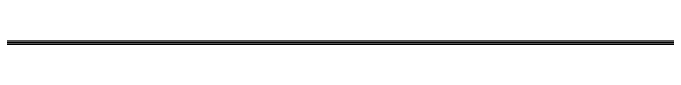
# Model space of a CAD drawing. Header units: millimetres. Extents: x -29796 to 3026807, y -20226 to 3023522.
# Drawn here: x 28737 to 65723, y -111 to 79 of the extents above; entities that cross this region are included whole.
import ezdxf

# ---------------------------------------------------------------- set-up
doc = ezdxf.new("R2010")
doc.units = ezdxf.units.MM
doc.layers.add('main_beam', color=1, linetype='Continuous')
doc.layers.add('main_beam_width', color=6, linetype='Continuous')

msp = doc.modelspace()

# ---------------------------------------------------------------- linework, layer by layer
at = {"layer": 'main_beam'}
msp.add_line((26507, -16), (3026507, -16), dxfattribs=at)
msp.add_line((26507, -16), (3026507, -16), dxfattribs=at)
at = {"layer": 'main_beam_width'}
for points in [[(26507, 79), (105454, 75), (184402, 71), (263349, 67), (342297, 63), (421244, 59), (500191, 56), (579139, 52), (658086, 49), (737033, 45), (815981, 42), (894928, 39), (973876, 36), (1052823, 34), (1131770, 32), (1210718, 30), (1289665, 29), (1368612, 28), (1447560, 27), (1526507, 27)], [(26507, 79), (105454, 75), (184402, 71), (263349, 67), (342297, 63), (421244, 59), (500191, 56), (579139, 52), (658086, 49), (737033, 45), (815981, 42), (894928, 39), (973876, 36), (1052823, 34), (1131770, 32), (1210718, 30), (1289665, 29), (1368612, 28), (1447560, 27), (1526507, 27)], [(26507, -111), (105454, -107), (184402, -103), (263349, -100), (342297, -96), (421244, -92), (500191, -88), (579139, -85), (658086, -81), (737033, -78), (815981, -75), (894928, -72), (973876, -69), (1052823, -67), (1131770, -65), (1210718, -63), (1289665, -61), (1368612, -60), (1447560, -60), (1526507, -60)], [(26507, -111), (105454, -107), (184402, -103), (263349, -100), (342297, -96), (421244, -92), (500191, -88), (579139, -85), (658086, -81), (737033, -78), (815981, -75), (894928, -72), (973876, -69), (1052823, -67), (1131770, -65), (1210718, -63), (1289665, -61), (1368612, -60), (1447560, -60), (1526507, -60)]]:
    msp.add_lwpolyline(points, dxfattribs=at)

doc.saveas('drawing.dxf')
